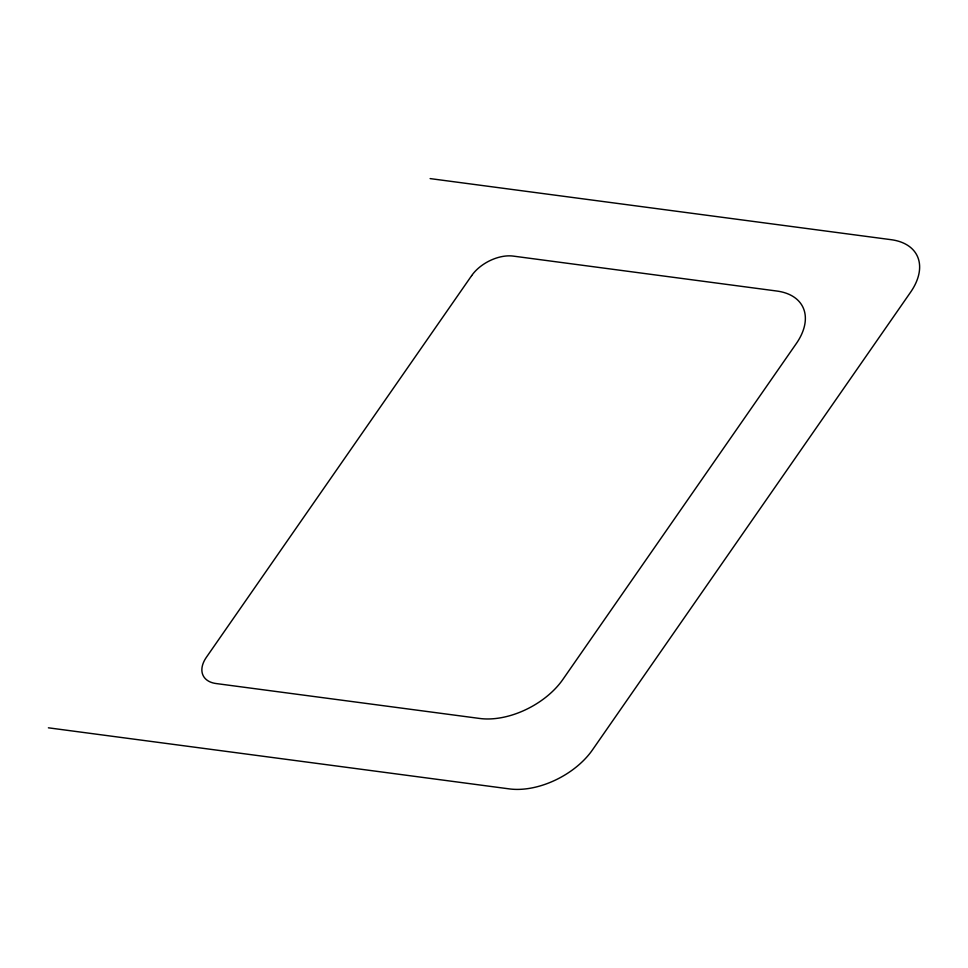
<?xml version="1.0" encoding="UTF-8"?>
<svg xmlns="http://www.w3.org/2000/svg" width="968" height="968" viewBox="0 0 968 968"><rect width="100%" height="100%" fill="white"/><g stroke="black" fill="none" stroke-linecap="round" stroke-linejoin="round"><path stroke-width="1.45" d="M430.131 178.596L891.141 239.689A65.001 39.385 -28 0 1 910.561 292.239L592.452 749.922A65.001 39.385 -28 0 1 509.422 788.908L48.4 727.815M471.682 275.59L206.402 657.26A32.501 19.699 -28 0 0 216.118 683.541L479.789 718.474A65.001 39.385 -28 0 0 562.832 679.5L796.289 343.592A65.001 39.385 -28 0 0 776.88 291.041L513.197 256.096A32.501 19.699 -28 0 0 471.682 275.59"/></g></svg>
